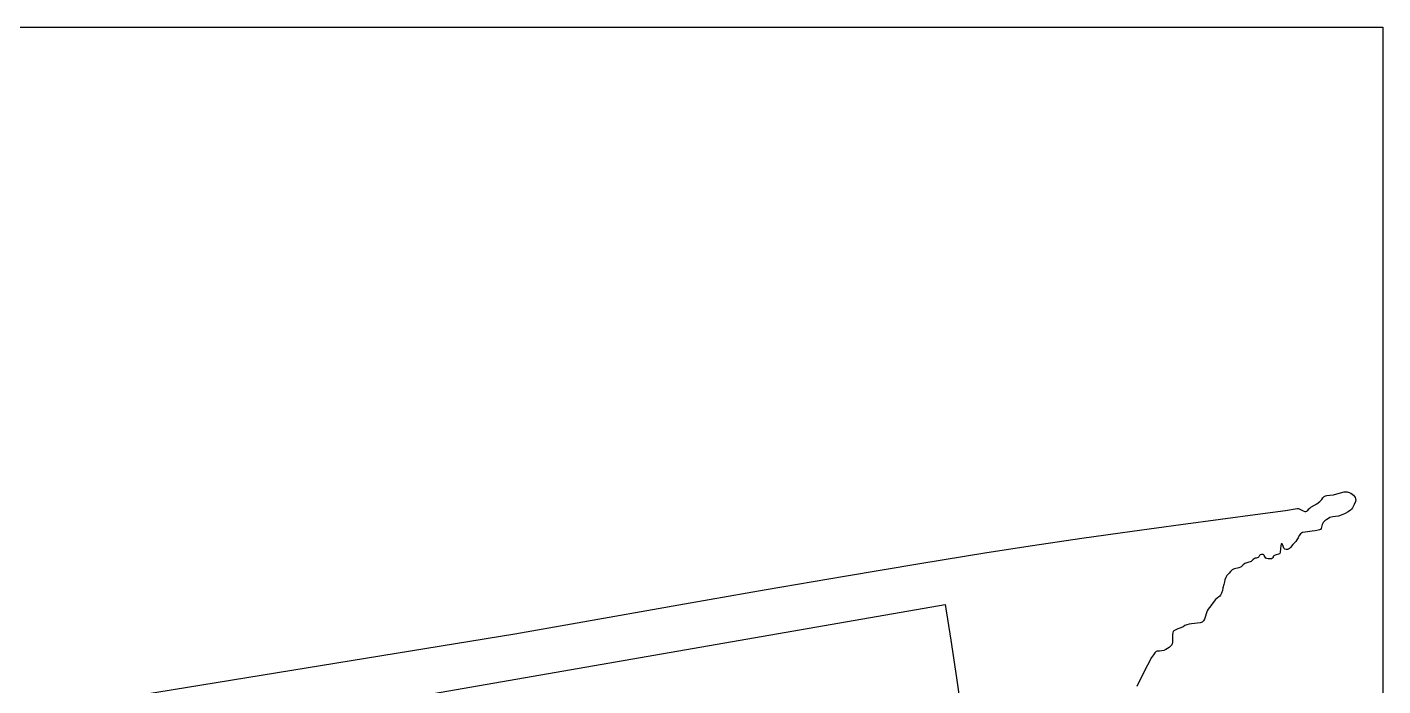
# Model space of a CAD drawing. Header units: millimetres. Extents: x 2 to 2848, y 1 to 2248.
# Drawn here: x 1730 to 2848, y 1705 to 2248 of the extents above; entities that cross this region are included whole.
import ezdxf

# ---------------------------------------------------------------- set-up
doc = ezdxf.new("R2010")
doc.units = ezdxf.units.MM
for name, color, linetype in [('100m', 7, 'CONTINUOUS'), ('海岸線', 7, 'CONTINUOUS'), ('海洋', 7, 'CONTINUOUS')]:
    doc.layers.add(name, color=color, linetype=linetype)

msp = doc.modelspace()

# ---------------------------------------------------------------- linework, layer by layer
at = {"layer": '100m', "color": 1}
msp.add_lwpolyline([(1793.1408, 1651.22711), (2487.3993, 1771.9933), (2491.980822, 1742.521858), (2496.677523, 1711.529999), (2502.06245, 1674.898442)], dxfattribs=at)
at = {"layer": '海岸線', "color": 4}
msp.add_lwpolyline([(1788.1875, 1691.60201), (2132.4075, 1747.738779), (2174.422748, 1755.233154), (2276.892413, 1773.327425), (2339.746362, 1784.292248), (2404.45237, 1795.438316), (2466.589921, 1805.94272), (2521.7385, 1814.982549), (2559.360623, 1820.786018), (2600.146481, 1826.739686), (2641.711355, 1832.585365), (2681.670525, 1838.064867), (2747.232881, 1846.892581), (2768.06663, 1849.724416), (2777.7558, 1851.157319), (2778.59145, 1851.189788), (2779.453972, 1851.009887), (2781.1864, 1850.257635), (2782.806628, 1849.389878), (2784.1682, 1848.895929), (2785.059597, 1848.85582), (2785.687727, 1848.981786), (2786.146321, 1849.258603), (2786.529113, 1849.671049), (2787.442217, 1850.84194), (2788.159995, 1851.56994), (2789.1769, 1852.372679), (2793.918762, 1855.225972), (2796.421548, 1856.966465), (2797.399982, 1857.865629), (2798.0799, 1858.765199), (2799.00844, 1860.124198), (2800.008153, 1861.066792), (2801.081164, 1861.676161), (2802.2296, 1862.035485), (2804.761247, 1862.336718), (2807.6201, 1862.635929), (2810.487916, 1863.328403), (2813.59755, 1864.228029), (2816.548184, 1864.914422), (2817.838621, 1865.046287), (2818.939, 1864.967199), (2820.605816, 1864.502636), (2822.046605, 1863.860748), (2823.266413, 1863.076824), (2824.270287, 1862.186157), (2825.063276, 1861.224035), (2825.650427, 1860.225752), (2826.036785, 1859.226596), (2826.2274, 1858.261859), (2825.837989, 1856.913792), (2824.767888, 1854.504604), (2823.326292, 1851.882949), (2822.562808, 1850.75765), (2821.8224, 1849.897479), (2819.876052, 1848.537539), (2816.944962, 1846.957574), (2813.989517, 1845.618696), (2811.9701, 1844.982019), (2809.535577, 1844.766274), (2807.194213, 1844.449178), (2804.820092, 1843.715259), (2803.5814, 1843.093407), (2802.2873, 1842.249049), (2800.614041, 1840.944802), (2799.31565, 1839.585197), (2798.401859, 1837.932188), (2797.8824, 1835.747729), (2797.575923, 1834.728411), (2796.988205, 1834.010342), (2796.166474, 1833.533249), (2795.157962, 1833.236863), (2792.769514, 1832.945122), (2790.2007, 1832.652949), (2784.453187, 1831.843318), (2782.318205, 1831.3146), (2781.412262, 1830.892648), (2780.6052, 1830.317399), (2779.471525, 1828.912695), (2778.514175, 1827.150123), (2777.625412, 1825.409748), (2776.6975, 1824.071639), (2774.338111, 1821.421605), (2772.376437, 1819.142094), (2771.476327, 1818.265156), (2770.593545, 1817.629495), (2769.700725, 1817.28466), (2768.7705, 1817.280199), (2767.623586, 1817.706975), (2766.865858, 1818.393796), (2766.393872, 1819.235643), (2766.104187, 1820.127493), (2765.657948, 1821.641122), (2765.294509, 1822.05286), (2764.6996, 1822.094519), (2764.50341, 1821.707655), (2764.332178, 1820.77035), (2764.027025, 1817.975708), (2763.709009, 1815.173166), (2763.5217, 1814.225987), (2763.303, 1813.825299), (2759.7229, 1812.655179), (2758.597687, 1812.17217), (2758.09217, 1811.652569), (2757.8951, 1810.824239), (2757.812282, 1810.441149), (2757.559666, 1810.134845), (2756.646075, 1809.739249), (2755.356397, 1809.610758), (2753.8927, 1809.722679), (2752.67902, 1809.965314), (2751.945762, 1810.368657), (2751.362223, 1811.152006), (2750.5977, 1812.534659), (2750.279073, 1812.895904), (2749.814712, 1813.160454), (2748.7132, 1813.366039), (2748.022698, 1813.228237), (2747.364812, 1812.899938), (2746.81292, 1812.458177), (2746.4404, 1811.979989), (2746.03463, 1811.315759), (2745.521037, 1810.805589), (2744.845952, 1810.474939), (2743.9557, 1810.349269), (2743.151408, 1810.210421), (2742.477286, 1809.861692), (2741.288437, 1808.787142), (2739.92692, 1807.630709), (2739.036963, 1807.179629), (2737.9305, 1806.897489), (2736.147997, 1806.502131), (2734.55425, 1805.833159), (2733.168853, 1804.863115), (2732.0114, 1803.564539), (2731.593235, 1803.111466), (2731.055973, 1802.745278), (2729.682262, 1802.20494), (2726.1448, 1801.412109), (2725.130241, 1801.059382), (2724.254039, 1800.535749), (2722.829712, 1799.192023), (2721.69783, 1797.813458), (2720.6844, 1796.832579), (2719.727984, 1795.850405), (2718.868975, 1794.314318), (2718.190303, 1792.491999), (2717.7749, 1790.651129), (2717.276375, 1788.404865), (2716.5584, 1785.667029), (2716.077987, 1783.587163), (2715.44345, 1781.493354), (2714.508762, 1779.643408), (2713.88323, 1778.890447), (2713.1279, 1778.295129), (2711.714639, 1777.305172), (2710.476397, 1776.200976), (2708.360525, 1773.720655), (2706.451391, 1770.995731), (2704.4201, 1768.167769), (2703.601871, 1766.781531), (2702.975877, 1765.140267), (2701.917012, 1761.590995), (2701.292351, 1759.932153), (2700.476342, 1758.516618), (2699.37309, 1757.468972), (2698.683781, 1757.12204), (2697.8867, 1756.913799), (2690.673712, 1756.096769), (2688.712412, 1755.744966), (2686.831367, 1755.250979), (2685.102317, 1754.573224), (2683.597, 1753.670119), (2681.733731, 1752.711234), (2679.35105, 1751.832817), (2677.066319, 1750.879748), (2676.15361, 1750.326745), (2675.4969, 1749.696909), (2675.070308, 1748.70463), (2674.900152, 1747.372887), (2674.971812, 1744.151215), (2674.997217, 1740.952308), (2674.76924, 1739.64902), (2674.2617, 1738.696579), (2672.055514, 1736.580425), (2670.792353, 1735.640991), (2669.401737, 1734.825015), (2667.868111, 1734.165771), (2666.175917, 1733.696532), (2664.309599, 1733.45057), (2662.2536, 1733.461159), (2661.471228, 1733.142048), (2660.446266, 1732.124309), (2659.194933, 1730.454149), (2657.733453, 1728.177772), (2654.244933, 1721.991187), (2650.110478, 1713.934192), (2645.45986, 1704.376428)], dxfattribs=at)
at = {"layer": '海洋', "color": 1}
msp.add_lwpolyline([(1.5, 2248.49997), (2848.5, 2248.49997), (2848.5, 1.49997), (1.5, 1.49997)], close=True, dxfattribs=at)

doc.saveas('drawing.dxf')
